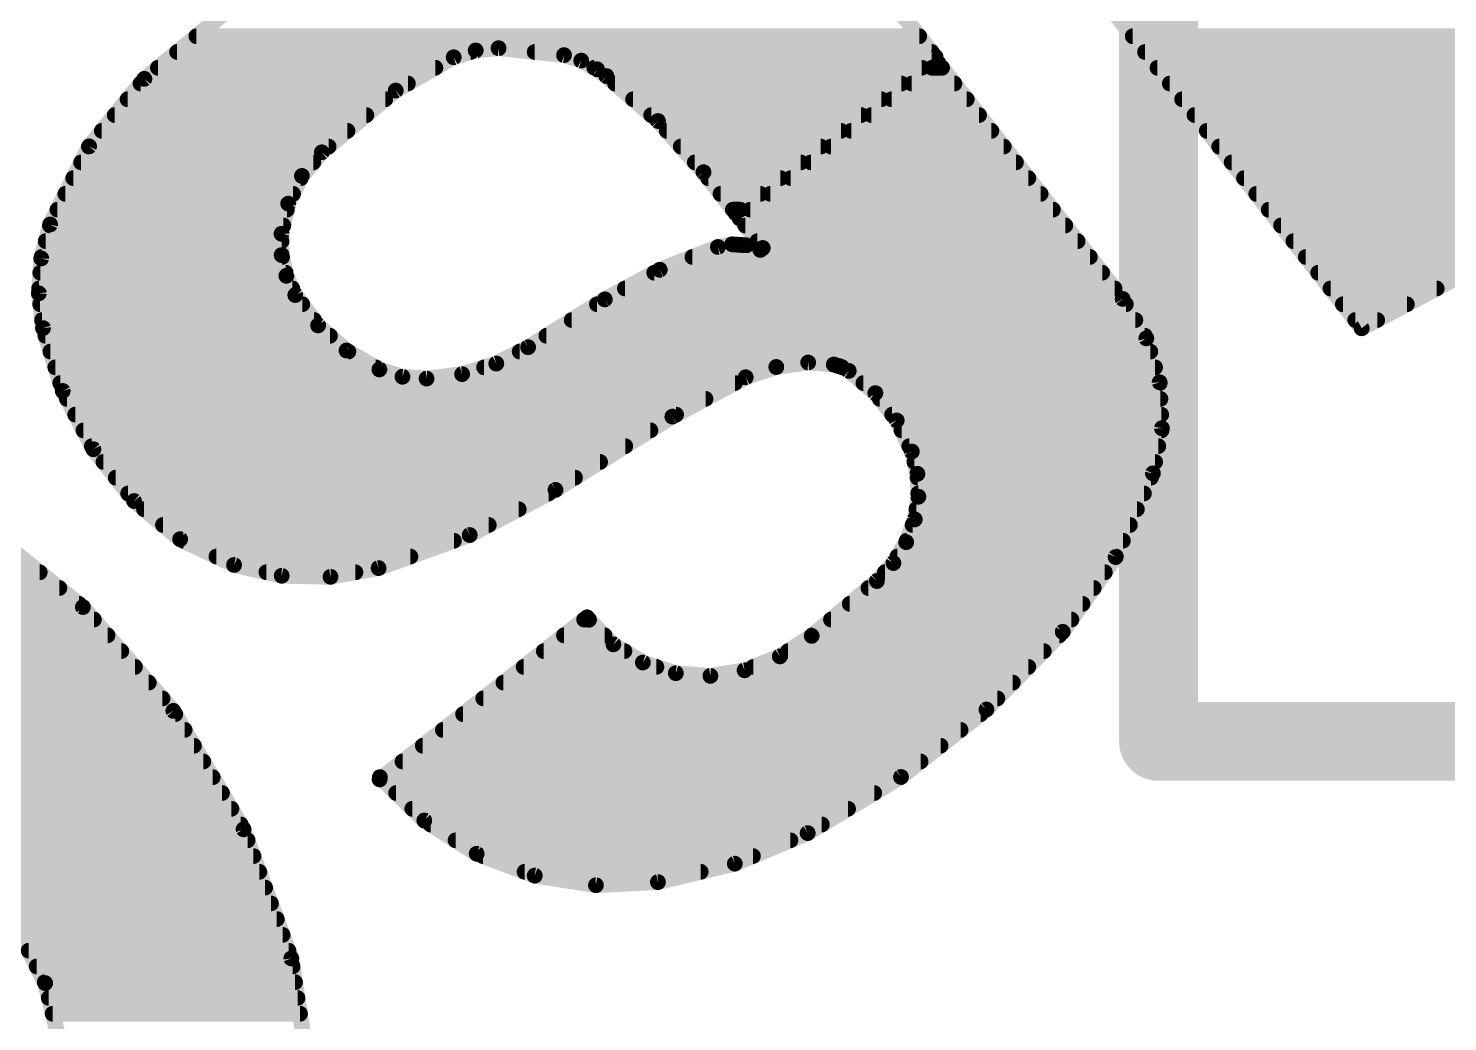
# Model space of a CAD drawing. Extents: x -0.1 to 20.3, y -11.4 to 28.1.
# Drawn here: x 3.719 to 6.006, y 8.319 to 9.919 of the extents above; entities that cross this region are included whole.
import ezdxf

# ---------------------------------------------------------------- set-up
doc = ezdxf.new("R2010")
doc.units = 0
for name, color, linetype in [('21', 41, 'CONTINUOUS'), ('22', 40, 'CONTINUOUS'), ('51', 53, 'CONTINUOUS')]:
    doc.layers.add(name, color=color, linetype=linetype)

msp = doc.modelspace()

# ---------------------------------------------------------------- linework, layer by layer
at = {"layer": '21', "const_width": 0.127}
for points in [[(5.54, 11.97), (5.54, 8.77)], [(10.54, 8.77), (5.54, 8.77)]]:
    msp.add_lwpolyline(points, dxfattribs=at)
at = {"layer": '21', "const_width": 0.0635}
for points in [[(5.54, 8.8018, 1), (5.54, 8.7382)], [(5.5083, 8.77, 1), (5.5717, 8.77)]]:
    msp.add_lwpolyline(points, format="xyb", dxfattribs=at)
at = {"layer": '22', "const_width": 0.0254}
for points in [[(4.9488, 10.6069), (5.8673, 9.4356)], [(4.9115, 10.2134), (5.1809, 9.8727)], [(3.9062, 9.8374), (4.0327, 9.941)], [(3.99, 9.906), (5.1545, 9.906)], [(5.4984, 9.906), (6.643, 9.906)], [(3.959, 9.8806), (4.4319, 9.8806)], [(4.4045, 9.8721), (4.311, 9.8185)], [(4.44, 9.8831), (4.4045, 9.8721)], [(4.4769, 9.8868), (4.44, 9.8831)], [(4.5823, 9.8756), (4.4769, 9.8868)], [(4.535, 9.8806), (5.1746, 9.8806)], [(4.61, 9.8668), (4.5823, 9.8756)], [(4.6355, 9.8527), (4.61, 9.8668)], [(5.1809, 9.8727), (4.8586, 9.621)], [(5.5183, 9.8806), (6.614, 9.8806)], [(3.928, 9.8552), (4.375, 9.8552)], [(4.6311, 9.8552), (5.1585, 9.8552)], [(4.6505, 9.8419), (4.6355, 9.8527)], [(4.7337, 9.7695), (4.6505, 9.8419)], [(4.8649, 9.6129), (5.1852, 9.8631)], [(5.175, 9.8552), (5.1913, 9.8552)], [(5.1852, 9.8631), (5.4823, 9.4828)], [(5.5383, 9.8552), (6.0417, 9.8552)], [(3.8171, 9.7286), (3.9062, 9.8374)], [(3.9, 9.8298), (4.3307, 9.8298)], [(4.6644, 9.8298), (5.1259, 9.8298)], [(5.1425, 9.8298), (5.2112, 9.8298)], [(5.5582, 9.8298), (6.0493, 9.8298)], [(3.8792, 9.8044), (4.2942, 9.8044)], [(4.311, 9.8185), (4.192, 9.719)], [(4.6936, 9.8044), (5.0934, 9.8044)], [(5.11, 9.8044), (5.231, 9.8044)], [(5.5781, 9.8044), (6.0691, 9.8044)], [(3.8584, 9.779), (4.2638, 9.779)], [(4.7227, 9.779), (5.0609, 9.779)], [(5.0775, 9.779), (5.2509, 9.779)], [(5.598, 9.779), (6.0889, 9.779)], [(3.8376, 9.7536), (4.2334, 9.7536)], [(4.807, 9.687), (4.7337, 9.7695)], [(4.7478, 9.7536), (5.0284, 9.7536)], [(5.045, 9.7536), (5.2707, 9.7536)], [(5.6179, 9.7536), (6.1088, 9.7536)], [(3.7544, 9.6027), (3.8171, 9.7286)], [(3.8169, 9.7282), (4.203, 9.7282)], [(4.7704, 9.7282), (4.9959, 9.7282)], [(5.0125, 9.7282), (5.2906, 9.7282)], [(5.6378, 9.7282), (6.1286, 9.7282)], [(4.192, 9.719), (4.16, 9.6809)], [(3.8042, 9.7028), (4.1784, 9.7028)], [(4.793, 9.7028), (4.9634, 9.7028)], [(4.8586, 9.621), (4.807, 9.687)], [(4.98, 9.7028), (5.3104, 9.7028)], [(5.6578, 9.7028), (6.1485, 9.7028)], [(3.7916, 9.6774), (4.1582, 9.6774)], [(4.16, 9.6809), (4.1379, 9.6363)], [(4.8145, 9.6774), (4.9309, 9.6774)], [(4.9474, 9.6774), (5.3303, 9.6774)], [(5.6777, 9.6774), (6.1683, 9.6774)], [(3.7789, 9.652), (4.1457, 9.652)], [(4.1379, 9.6363), (4.1271, 9.5877)], [(4.8344, 9.652), (4.8984, 9.652)], [(4.9149, 9.652), (5.3501, 9.652)], [(5.6976, 9.652), (6.1882, 9.652)], [(3.7662, 9.6266), (4.1358, 9.6266)], [(4.8542, 9.6266), (4.8659, 9.6266)], [(4.8824, 9.6266), (5.3699, 9.6266)], [(5.7175, 9.6266), (6.208, 9.6266)], [(5.8673, 9.4356), (6.2138, 9.6192)], [(3.74, 9.5481), (3.7544, 9.6027)], [(3.754, 9.6012), (4.1301, 9.6012)], [(4.9024, 9.5649), (4.8649, 9.6129)], [(4.8741, 9.6012), (5.3898, 9.6012)], [(5.7374, 9.6012), (6.1798, 9.6012)], [(3.7473, 9.5758), (4.1272, 9.5758)], [(4.1271, 9.5877), (4.1274, 9.5535)], [(4.8302, 9.5665), (4.8531, 9.5708)], [(4.8531, 9.5708), (4.8763, 9.5692)], [(4.8763, 9.5692), (4.8984, 9.5618)], [(4.8939, 9.5758), (5.4096, 9.5758)], [(5.7573, 9.5758), (6.1319, 9.5758)], [(3.7362, 9.4918), (3.74, 9.5481)], [(3.7406, 9.5504), (4.1281, 9.5504)], [(4.1274, 9.5535), (4.1349, 9.5201)], [(4.7365, 9.5298), (4.8302, 9.5665)], [(4.7891, 9.5504), (5.4295, 9.5504)], [(4.8984, 9.5618), (4.9024, 9.5649)], [(5.7772, 9.5504), (6.084, 9.5504)], [(3.7385, 9.525), (4.1338, 9.525)], [(4.6479, 9.4821), (4.7365, 9.5298)], [(4.7276, 9.525), (5.4493, 9.525)], [(5.7972, 9.525), (6.0361, 9.525)], [(3.7367, 9.4996), (4.1445, 9.4996)], [(4.1349, 9.5201), (4.1494, 9.489)], [(4.6804, 9.4996), (5.4692, 9.4996)], [(5.8171, 9.4996), (5.9881, 9.4996)], [(3.7429, 9.4358), (3.7362, 9.4918)], [(4.1494, 9.489), (4.1861, 9.4402)], [(4.5244, 9.405), (4.6479, 9.4821)], [(5.4823, 9.4828), (5.5204, 9.4193)], [(3.7383, 9.4742), (4.1606, 9.4742)], [(4.6353, 9.4742), (5.4874, 9.4742)], [(5.837, 9.4742), (5.9402, 9.4742)], [(3.7413, 9.4488), (4.1796, 9.4488)], [(3.7747, 9.3345), (3.7429, 9.4358)], [(4.1861, 9.4402), (4.2319, 9.3997)], [(4.5946, 9.4488), (5.5027, 9.4488)], [(5.8569, 9.4488), (5.8923, 9.4488)], [(3.7468, 9.4234), (4.2051, 9.4234)], [(4.5539, 9.4234), (5.5179, 9.4234)], [(5.5204, 9.4193), (5.5419, 9.3484)], [(3.7548, 9.398), (4.2349, 9.398)], [(4.2319, 9.3997), (4.2849, 9.3692)], [(4.4731, 9.3787), (4.5244, 9.405)], [(4.5108, 9.398), (5.5268, 9.398)], [(3.7627, 9.3726), (4.279, 9.3726)], [(4.2849, 9.3692), (4.322, 9.3575)], [(4.3609, 9.3545), (4.4181, 9.3617)], [(4.4181, 9.3617), (4.4731, 9.3787)], [(4.4534, 9.3726), (4.9226, 9.3726)], [(4.9242, 9.3731), (4.875, 9.3566)], [(4.9756, 9.3804), (4.9242, 9.3731)], [(5.0169, 9.3771), (4.9756, 9.3804)], [(5.0294, 9.3732), (5.0169, 9.3771)], [(5.041, 9.367), (5.0294, 9.3732)], [(5.0305, 9.3726), (5.5345, 9.3726)], [(5.0838, 9.3311), (5.041, 9.367)], [(3.7707, 9.3472), (4.8575, 9.3472)], [(4.322, 9.3575), (4.3609, 9.3545)], [(4.875, 9.3566), (4.7568, 9.2932)], [(5.0646, 9.3472), (5.5419, 9.3472)], [(5.5419, 9.3484), (5.5454, 9.2744)], [(3.8241, 9.2406), (3.7747, 9.3345)], [(3.7814, 9.3218), (4.8102, 9.3218)], [(5.1182, 9.2871), (5.0838, 9.3311)], [(5.091, 9.3218), (5.5431, 9.3218)], [(3.7948, 9.2964), (4.7628, 9.2964)], [(4.7568, 9.2932), (4.5686, 9.1752)], [(5.1109, 9.2964), (5.5444, 9.2964)], [(3.8081, 9.271), (4.7214, 9.271)], [(5.1426, 9.2369), (5.1182, 9.2871)], [(5.126, 9.271), (5.5448, 9.271)], [(5.5454, 9.2744), (5.5309, 9.2018)], [(3.8215, 9.2456), (4.6809, 9.2456)], [(3.8897, 9.1572), (3.8241, 9.2406)], [(5.1384, 9.2456), (5.5397, 9.2456)], [(5.1516, 9.201), (5.1426, 9.2369)], [(3.8402, 9.2202), (4.6404, 9.2202)], [(5.1468, 9.2202), (5.5346, 9.2202)], [(5.5309, 9.2018), (5.4709, 9.0669)], [(3.8601, 9.1948), (4.5999, 9.1948)], [(5.1532, 9.1642), (5.1516, 9.201)], [(5.1519, 9.1948), (5.5278, 9.1948)], [(3.8801, 9.1694), (4.5576, 9.1694)], [(3.9638, 9.0957), (3.8897, 9.1572)], [(4.5686, 9.1752), (4.4304, 9.1025)], [(5.1473, 9.1277), (5.1532, 9.1642)], [(5.153, 9.1694), (5.5165, 9.1694)], [(3.9056, 9.144), (4.5093, 9.144)], [(5.1499, 9.144), (5.5052, 9.144)], [(3.9362, 9.1186), (4.461, 9.1186)], [(5.1335, 9.0908), (5.1473, 9.1277)], [(5.1439, 9.1186), (5.4939, 9.1186)], [(4.0507, 9.0542), (3.9638, 9.0957)], [(3.9691, 9.0932), (4.4048, 9.0932)], [(4.4304, 9.1025), (4.2835, 9.0492)], [(5.1129, 9.0573), (5.1335, 9.0908)], [(5.1344, 9.0932), (5.4826, 9.0932)], [(3.8072, 8.9864), (3.697, 9.075)], [(4.0222, 9.0678), (4.3348, 9.0678)], [(5.1193, 9.0678), (5.4713, 9.0678)], [(5.4709, 9.0669), (5.3856, 8.9464)], [(2.8891, 9.0424), (3.7376, 9.0424)], [(4.1274, 9.0368), (4.0507, 9.0542)], [(4.1028, 9.0424), (4.2462, 9.0424)], [(4.2835, 9.0492), (4.2061, 9.0351)], [(5.0862, 9.0283), (5.1129, 9.0573)], [(5.0992, 9.0424), (5.4535, 9.0424)], [(4.2061, 9.0351), (4.1274, 9.0368)], [(4.9813, 8.94), (5.0862, 9.0283)], [(2.856, 9.017), (3.7692, 9.017)], [(5.0727, 9.017), (5.4356, 9.017)], [(2.8308, 8.9916), (3.8007, 8.9916)], [(3.9528, 8.8191), (3.8072, 8.9864)], [(5.0426, 8.9916), (5.4176, 8.9916)], [(2.8057, 8.9662), (3.8248, 8.9662)], [(4.2852, 8.7087), (4.6154, 8.9668)], [(4.6147, 8.9662), (4.6223, 8.9662)], [(4.6154, 8.9668), (4.6195, 8.9699)], [(4.6195, 8.9699), (4.6225, 8.966)], [(4.6225, 8.966), (4.6618, 8.9263)], [(5.0124, 8.9662), (5.3996, 8.9662)], [(2.7805, 8.9408), (3.8469, 8.9408)], [(4.5822, 8.9408), (4.6475, 8.9408)], [(4.9299, 8.9069), (4.9813, 8.94)], [(4.9822, 8.9408), (5.3801, 8.9408)], [(5.3856, 8.9464), (5.2628, 8.8213)], [(2.76, 8.9154), (3.869, 8.9154)], [(4.5497, 8.9154), (4.6796, 8.9154)], [(4.6618, 8.9263), (4.7094, 8.8971)], [(4.8731, 8.8845), (4.9299, 8.9069)], [(4.9431, 8.9154), (5.3552, 8.9154)], [(2.7425, 8.89), (3.8911, 8.89)], [(4.5172, 8.89), (4.7311, 8.89)], [(4.7094, 8.8971), (4.7624, 8.8798)], [(4.8181, 8.8755), (4.8731, 8.8845)], [(4.8871, 8.89), (5.3303, 8.89)], [(2.7249, 8.8646), (3.9133, 8.8646)], [(4.4847, 8.8646), (5.3053, 8.8646)], [(4.7624, 8.8798), (4.8181, 8.8755)], [(2.7127, 8.8392), (3.9354, 8.8392)], [(4.4522, 8.8392), (5.2804, 8.8392)], [(3.3417, 8.8138), (3.956, 8.8138)], [(4.066, 8.6284), (3.9528, 8.8191)], [(4.4197, 8.8138), (5.2533, 8.8138)], [(5.2628, 8.8213), (5.1251, 8.7126)], [(3.3933, 8.7884), (3.9711, 8.7884)], [(4.3872, 8.7884), (5.2211, 8.7884)], [(3.4342, 8.763), (3.9861, 8.763)], [(4.3547, 8.763), (5.1889, 8.763)], [(3.4614, 8.7376), (4.0012, 8.7376)], [(4.3221, 8.7376), (5.1567, 8.7376)], [(3.4885, 8.7122), (4.0163, 8.7122)], [(4.2856, 8.7123), (4.2852, 8.7087)], [(4.3572, 8.6426), (4.2856, 8.7123)], [(4.2856, 8.7122), (4.2857, 8.7122)], [(4.2896, 8.7122), (5.1244, 8.7122)], [(5.1251, 8.7126), (4.9748, 8.6223)], [(3.5156, 8.6868), (4.0313, 8.6868)], [(4.3118, 8.6868), (5.0821, 8.6868)], [(3.5427, 8.6614), (4.0464, 8.6614)], [(4.3378, 8.6614), (5.0399, 8.6614)], [(3.5698, 8.636), (4.0615, 8.636)], [(4.4415, 8.589), (4.3572, 8.6426)], [(4.3675, 8.636), (4.9976, 8.636)], [(3.5918, 8.6106), (4.0726, 8.6106)], [(4.143, 8.4203), (4.066, 8.6284)], [(4.4075, 8.6106), (4.947, 8.6106)], [(4.9748, 8.6223), (4.8574, 8.573)], [(3.6116, 8.5852), (4.082, 8.5852)], [(4.535, 8.5537), (4.4415, 8.589)], [(4.4515, 8.5852), (4.8866, 8.5852)], [(4.8574, 8.573), (4.7336, 8.5433)], [(3.6314, 8.5598), (4.0914, 8.5598)], [(4.5188, 8.5598), (4.8024, 8.5598)], [(4.6338, 8.5383), (4.535, 8.5537)], [(4.7336, 8.5433), (4.6338, 8.5383)], [(3.6511, 8.5344), (4.1008, 8.5344)], [(3.6709, 8.509), (4.1102, 8.509)], [(3.6907, 8.4836), (4.1196, 8.4836)], [(3.7004, 8.4711), (3.7463, 8.3806)], [(3.707, 8.4582), (4.129, 8.4582)], [(3.7198, 8.4328), (4.1384, 8.4328)], [(3.7327, 8.4074), (4.145, 8.4074)], [(4.1613, 8.3027), (4.143, 8.4203)], [(3.7456, 8.382), (4.149, 8.382)], [(3.7463, 8.3806), (3.7706, 8.282)], [(3.7522, 8.3566), (4.1529, 8.3566)], [(3.7585, 8.3312), (4.1569, 8.3312)]]:
    msp.add_lwpolyline(points, dxfattribs=at)
at = {"layer": '22', "const_width": 0.0127}
for points in [[(3.99, 9.9123, 1), (3.99, 9.8997)], [(5.1545, 9.8997, 1), (5.1545, 9.9123)], [(5.4984, 9.9123, 1), (5.4984, 9.8997)], [(3.959, 9.887, 1), (3.959, 9.8743)], [(4.4026, 9.8782, 1), (4.4064, 9.8661)], [(4.4077, 9.8666, 1), (4.4014, 9.8776)], [(4.4319, 9.8743, 1), (4.4319, 9.887)], [(4.4393, 9.8894, 1), (4.4406, 9.8768)], [(4.4418, 9.877, 1), (4.4381, 9.8892)], [(4.4775, 9.8931, 1), (4.4762, 9.8804)], [(4.4775, 9.8804, 1), (4.4762, 9.8931)], [(4.535, 9.887, 1), (4.535, 9.8743)], [(4.5842, 9.8816, 1), (4.5804, 9.8695)], [(4.5816, 9.8693, 1), (4.5829, 9.8819)], [(4.6131, 9.8723, 1), (4.607, 9.8612)], [(4.6081, 9.8607, 1), (4.6119, 9.8728)], [(5.1746, 9.8743, 1), (5.1746, 9.887)], [(5.1759, 9.8688, 1), (5.1858, 9.8766)], [(5.1848, 9.8677, 1), (5.1769, 9.8777)], [(5.5183, 9.887, 1), (5.5183, 9.8743)], [(3.928, 9.8615, 1), (3.928, 9.8489)], [(4.375, 9.8489, 1), (4.375, 9.8615)], [(4.6311, 9.8615, 1), (4.6311, 9.8489)], [(4.6393, 9.8579, 1), (4.6318, 9.8476)], [(4.6325, 9.8472, 1), (4.6386, 9.8583)], [(4.6546, 9.8467, 1), (4.6463, 9.8371)], [(5.1585, 9.8489, 1), (5.1585, 9.8615)], [(5.175, 9.8615, 1), (5.175, 9.8489)], [(5.1902, 9.867, 1), (5.1802, 9.8592)], [(5.1891, 9.8581, 1), (5.1812, 9.8681)], [(5.1913, 9.8489, 1), (5.1913, 9.8615)], [(5.5383, 9.8615, 1), (5.5383, 9.8489)], [(3.9, 9.8361, 1), (3.9, 9.8235)], [(3.9022, 9.8423, 1), (3.9102, 9.8324)], [(3.9111, 9.8333, 1), (3.9013, 9.8414)], [(4.3307, 9.8235, 1), (4.3307, 9.8361)], [(4.6467, 9.8368, 1), (4.6542, 9.8471)], [(4.6644, 9.8361, 1), (4.6644, 9.8235)], [(5.1259, 9.8235, 1), (5.1259, 9.8361)], [(5.1425, 9.8361, 1), (5.1425, 9.8235)], [(5.2112, 9.8235, 1), (5.2112, 9.8361)], [(5.5582, 9.8361, 1), (5.5582, 9.8235)], [(3.8792, 9.8108, 1), (3.8792, 9.7981)], [(4.2942, 9.7981, 1), (4.2942, 9.8108)], [(4.3079, 9.824, 1), (4.3142, 9.813)], [(4.3151, 9.8136, 1), (4.307, 9.8234)], [(4.6936, 9.8108, 1), (4.6936, 9.7981)], [(5.0934, 9.7981, 1), (5.0934, 9.8108)], [(5.11, 9.8108, 1), (5.11, 9.7981)], [(5.231, 9.7981, 1), (5.231, 9.8108)], [(5.5781, 9.8108, 1), (5.5781, 9.7981)], [(3.8584, 9.7853, 1), (3.8584, 9.7727)], [(4.2638, 9.7727, 1), (4.2638, 9.7853)], [(4.7227, 9.7853, 1), (4.7227, 9.7727)], [(5.0609, 9.7727, 1), (5.0609, 9.7853)], [(5.0775, 9.7853, 1), (5.0775, 9.7727)], [(5.2509, 9.7727, 1), (5.2509, 9.7853)], [(5.598, 9.7853, 1), (5.598, 9.7727)], [(3.8376, 9.7599, 1), (3.8376, 9.7473)], [(4.2334, 9.7473, 1), (4.2334, 9.7599)], [(4.7384, 9.7737, 1), (4.7289, 9.7652)], [(4.7295, 9.7647, 1), (4.7379, 9.7742)], [(4.7478, 9.7599, 1), (4.7478, 9.7473)], [(5.0284, 9.7473, 1), (5.0284, 9.7599)], [(5.045, 9.7599, 1), (5.045, 9.7473)], [(5.2707, 9.7473, 1), (5.2707, 9.7599)], [(5.6179, 9.7599, 1), (5.6179, 9.7473)], [(3.8169, 9.7346, 1), (3.8169, 9.7219)], [(3.8228, 9.7258, 1), (3.8114, 9.7314)], [(4.203, 9.7219, 1), (4.203, 9.7346)], [(4.7704, 9.7346, 1), (4.7704, 9.7219)], [(4.9959, 9.7219, 1), (4.9959, 9.7346)], [(5.0125, 9.7346, 1), (5.0125, 9.7219)], [(5.2906, 9.7219, 1), (5.2906, 9.7346)], [(5.6378, 9.7346, 1), (5.6378, 9.7219)], [(3.8122, 9.7326, 1), (3.822, 9.7246)], [(4.188, 9.7239, 1), (4.1961, 9.7142)], [(4.1969, 9.715, 1), (4.1872, 9.7231)], [(3.8042, 9.7091, 1), (3.8042, 9.6965)], [(4.1784, 9.6965, 1), (4.1784, 9.7091)], [(4.793, 9.7091, 1), (4.793, 9.6965)], [(4.812, 9.6909, 1), (4.802, 9.6831)], [(4.8023, 9.6828, 1), (4.8118, 9.6912)], [(4.9634, 9.6965, 1), (4.9634, 9.7091)], [(4.98, 9.7091, 1), (4.98, 9.6965)], [(5.3104, 9.6965, 1), (5.3104, 9.7091)], [(5.6578, 9.7091, 1), (5.6578, 9.6965)], [(3.7916, 9.6837, 1), (3.7916, 9.6711)], [(4.1551, 9.685, 1), (4.1649, 9.6769)], [(4.1657, 9.6781, 1), (4.1543, 9.6838)], [(4.1582, 9.6711, 1), (4.1582, 9.6837)], [(4.8145, 9.6837, 1), (4.8145, 9.6711)], [(4.9309, 9.6711, 1), (4.9309, 9.6837)], [(4.9474, 9.6837, 1), (4.9474, 9.6711)], [(5.3303, 9.6711, 1), (5.3303, 9.6837)], [(5.6777, 9.6837, 1), (5.6777, 9.6711)], [(3.7789, 9.6584, 1), (3.7789, 9.6457)], [(4.1441, 9.6349, 1), (4.1317, 9.6377)], [(4.1457, 9.6457, 1), (4.1457, 9.6584)], [(4.8344, 9.6584, 1), (4.8344, 9.6457)], [(4.8984, 9.6457, 1), (4.8984, 9.6584)], [(4.9149, 9.6584, 1), (4.9149, 9.6457)], [(5.3501, 9.6457, 1), (5.3501, 9.6584)], [(5.6976, 9.6584, 1), (5.6976, 9.6457)], [(3.7662, 9.6329, 1), (3.7662, 9.6203)], [(4.1322, 9.6391, 1), (4.1436, 9.6335)], [(4.1358, 9.6203, 1), (4.1358, 9.6329)], [(4.8542, 9.6329, 1), (4.8542, 9.6203)], [(4.8547, 9.626, 1), (4.8625, 9.6159)], [(4.8536, 9.617, 1), (4.8636, 9.6249)], [(4.8659, 9.6203, 1), (4.8659, 9.6329)], [(4.8824, 9.6329, 1), (4.8824, 9.6203)], [(5.3699, 9.6203, 1), (5.3699, 9.6329)], [(5.7175, 9.6329, 1), (5.7175, 9.6203)], [(3.754, 9.6075, 1), (3.754, 9.5949)], [(3.7487, 9.6056, 1), (3.76, 9.5999)], [(3.7605, 9.6011, 1), (3.7482, 9.6043)], [(4.1301, 9.5949, 1), (4.1301, 9.6075)], [(4.8699, 9.6168, 1), (4.8599, 9.609)], [(4.861, 9.6179, 1), (4.8688, 9.6079)], [(4.8741, 9.6075, 1), (4.8741, 9.5949)], [(5.3898, 9.5949, 1), (5.3898, 9.6075)], [(5.7374, 9.6075, 1), (5.7374, 9.5949)], [(3.7473, 9.5822, 1), (3.7473, 9.5695)], [(4.1335, 9.5878, 1), (4.1208, 9.5877)], [(4.1209, 9.5891, 1), (4.1333, 9.5864)], [(4.1272, 9.5695, 1), (4.1272, 9.5822)], [(4.8535, 9.5772, 1), (4.8527, 9.5645)], [(4.8543, 9.5646, 1), (4.8519, 9.5771)], [(4.8783, 9.5752, 1), (4.8743, 9.5632)], [(4.8759, 9.5629, 1), (4.8768, 9.5755)], [(4.8939, 9.5822, 1), (4.8939, 9.5695)], [(5.4096, 9.5695, 1), (5.4096, 9.5822)], [(5.7573, 9.5822, 1), (5.7573, 9.5695)], [(3.7464, 9.5477, 1), (3.7337, 9.5486)], [(3.7406, 9.5567, 1), (3.7406, 9.5441)], [(4.1336, 9.5549, 1), (4.1212, 9.5521)], [(4.121, 9.5534, 1), (4.1337, 9.5535)], [(4.1281, 9.5441, 1), (4.1281, 9.5567)], [(4.7891, 9.5567, 1), (4.7891, 9.5441)], [(4.829, 9.5728, 1), (4.8314, 9.5603)], [(4.8325, 9.5606, 1), (4.8279, 9.5724)], [(4.8945, 9.5668, 1), (4.9023, 9.5568)], [(4.8964, 9.5558, 1), (4.9004, 9.5678)], [(4.8974, 9.561, 1), (4.9074, 9.5688)], [(4.9063, 9.5599, 1), (4.8985, 9.5699)], [(5.4295, 9.5441, 1), (5.4295, 9.5567)], [(5.7772, 9.5567, 1), (5.7772, 9.5441)], [(3.7385, 9.5313, 1), (3.7385, 9.5187)], [(3.7339, 9.5497, 1), (3.7462, 9.5465)], [(4.1338, 9.5187, 1), (4.1338, 9.5313)], [(4.7276, 9.5313, 1), (4.7276, 9.5187)], [(4.7342, 9.5357, 1), (4.7389, 9.5239)], [(4.7395, 9.5242, 1), (4.7335, 9.5354)], [(5.4493, 9.5187, 1), (5.4493, 9.5313)], [(5.7972, 9.5313, 1), (5.7972, 9.5187)], [(3.7367, 9.506, 1), (3.7367, 9.4933)], [(4.1407, 9.5228, 1), (4.1292, 9.5174)], [(4.1287, 9.5187, 1), (4.1411, 9.5215)], [(4.1445, 9.4933, 1), (4.1445, 9.506)], [(4.6804, 9.506, 1), (4.6804, 9.4933)], [(5.4692, 9.4933, 1), (5.4692, 9.506)], [(5.8171, 9.506, 1), (5.8171, 9.4933)], [(5.9881, 9.4933, 1), (5.9881, 9.506)], [(3.7298, 9.4923, 1), (3.7425, 9.4914)], [(3.7425, 9.4926, 1), (3.7299, 9.4911)], [(4.1545, 9.4929, 1), (4.1443, 9.4852)], [(4.1436, 9.4864, 1), (4.1551, 9.4917)], [(4.6449, 9.4877, 1), (4.651, 9.4765)], [(4.6513, 9.4767, 1), (4.6446, 9.4875)], [(5.4877, 9.4861, 1), (5.4768, 9.4796)], [(5.4773, 9.4789, 1), (5.4873, 9.4867)], [(3.7383, 9.4805, 1), (3.7383, 9.4679)], [(4.1606, 9.4679, 1), (4.1606, 9.4805)], [(4.6353, 9.4805, 1), (4.6353, 9.4679)], [(5.4874, 9.4679, 1), (5.4874, 9.4805)], [(5.837, 9.4805, 1), (5.837, 9.4679)], [(5.9402, 9.4679, 1), (5.9402, 9.4805)], [(3.7413, 9.4551, 1), (3.7413, 9.4425)], [(3.749, 9.4377, 1), (3.7368, 9.4339)], [(3.7366, 9.435, 1), (3.7492, 9.4365)], [(4.1796, 9.4425, 1), (4.1796, 9.4551)], [(4.1903, 9.445, 1), (4.1819, 9.4354)], [(4.181, 9.4364, 1), (4.1912, 9.444)], [(4.5946, 9.4551, 1), (4.5946, 9.4425)], [(5.5027, 9.4425, 1), (5.5027, 9.4551)], [(5.8569, 9.4551, 1), (5.8569, 9.4425)], [(5.8643, 9.4412, 1), (5.8703, 9.4299)], [(5.8623, 9.4316, 1), (5.8723, 9.4395)], [(5.8923, 9.4425, 1), (5.8923, 9.4551)], [(3.7468, 9.4298, 1), (3.7468, 9.4171)], [(4.2051, 9.4171, 1), (4.2051, 9.4298)], [(4.5539, 9.4298, 1), (4.5539, 9.4171)], [(5.5265, 9.4211, 1), (5.5143, 9.4175)], [(5.5149, 9.416, 1), (5.5258, 9.4226)], [(5.5179, 9.4171, 1), (5.5179, 9.4298)], [(3.7548, 9.4043, 1), (3.7548, 9.3917)], [(4.2351, 9.4052, 1), (4.2287, 9.3942)], [(4.2277, 9.395, 1), (4.2361, 9.4045)], [(4.2349, 9.3917, 1), (4.2349, 9.4043)], [(4.5108, 9.4043, 1), (4.5108, 9.3917)], [(4.5211, 9.4104, 1), (4.5278, 9.3996)], [(4.5273, 9.3994, 1), (4.5215, 9.4107)], [(5.5268, 9.3917, 1), (5.5268, 9.4043)], [(3.7627, 9.3789, 1), (3.7627, 9.3663)], [(4.2868, 9.3753, 1), (4.2829, 9.3632)], [(4.279, 9.3663, 1), (4.279, 9.3789)], [(4.2817, 9.3637, 1), (4.288, 9.3748)], [(4.4188, 9.3554, 1), (4.4173, 9.368)], [(4.4534, 9.3789, 1), (4.4534, 9.3663)], [(4.4702, 9.3843, 1), (4.476, 9.373)], [(4.475, 9.3726, 1), (4.4713, 9.3848)], [(4.9233, 9.3794, 1), (4.9251, 9.3668)], [(4.9262, 9.3671, 1), (4.9222, 9.3792)], [(4.9226, 9.3663, 1), (4.9226, 9.3789)], [(4.9761, 9.3867, 1), (4.9751, 9.3741)], [(4.9765, 9.3741, 1), (4.9748, 9.3867)], [(5.0188, 9.3832, 1), (5.015, 9.371)], [(5.0164, 9.3708, 1), (5.0174, 9.3834)], [(5.0324, 9.3788, 1), (5.0264, 9.3676)], [(5.0305, 9.3789, 1), (5.0305, 9.3663)], [(5.0275, 9.3671, 1), (5.0313, 9.3793)], [(5.045, 9.3718, 1), (5.0369, 9.3621)], [(5.0379, 9.3614, 1), (5.044, 9.3725)], [(5.5345, 9.3663, 1), (5.5345, 9.3789)], [(3.7707, 9.3536, 1), (3.7707, 9.3409)], [(4.3225, 9.3638, 1), (4.3215, 9.3512)], [(4.3201, 9.3514, 1), (4.3239, 9.3636)], [(4.3601, 9.3608, 1), (4.3616, 9.3482)], [(4.3604, 9.3482, 1), (4.3613, 9.3608)], [(4.4162, 9.3677, 1), (4.4199, 9.3556)], [(4.8575, 9.3409, 1), (4.8575, 9.3536)], [(4.8729, 9.3626, 1), (4.877, 9.3505)], [(4.878, 9.351, 1), (4.872, 9.3622)], [(5.0646, 9.3536, 1), (5.0646, 9.3409)], [(5.5482, 9.3487, 1), (5.5355, 9.3481)], [(5.5358, 9.3466, 1), (5.5479, 9.3503)], [(5.5419, 9.3409, 1), (5.5419, 9.3536)], [(3.7803, 9.3375, 1), (3.7691, 9.3316)], [(3.7686, 9.3326, 1), (3.7807, 9.3364)], [(3.7814, 9.3281, 1), (3.7814, 9.3155)], [(4.8102, 9.3155, 1), (4.8102, 9.3281)], [(5.0888, 9.335, 1), (5.0788, 9.3272)], [(5.0797, 9.3262, 1), (5.0879, 9.336)], [(5.091, 9.3281, 1), (5.091, 9.3155)], [(5.5431, 9.3155, 1), (5.5431, 9.3281)], [(3.7948, 9.3027, 1), (3.7948, 9.2901)], [(4.7602, 9.2878, 1), (4.7535, 9.2986)], [(4.7628, 9.2901, 1), (4.7628, 9.3027)], [(5.1109, 9.3027, 1), (5.1109, 9.2901)], [(5.5444, 9.2901, 1), (5.5444, 9.3027)], [(3.8081, 9.2774, 1), (3.8081, 9.2647)], [(4.7214, 9.2647, 1), (4.7214, 9.2774)], [(4.7538, 9.2988, 1), (4.7598, 9.2876)], [(5.1239, 9.2899, 1), (5.1125, 9.2843)], [(5.1132, 9.2832, 1), (5.1232, 9.291)], [(5.126, 9.2774, 1), (5.126, 9.2647)], [(5.5517, 9.2732, 1), (5.5392, 9.2757)], [(5.5448, 9.2647, 1), (5.5448, 9.2774)], [(5.5391, 9.2741, 1), (5.5518, 9.2747)], [(3.8215, 9.2519, 1), (3.8215, 9.2393)], [(3.8291, 9.2446, 1), (3.8191, 9.2367)], [(3.8185, 9.2377, 1), (3.8297, 9.2436)], [(4.6809, 9.2393, 1), (4.6809, 9.2519)], [(5.1384, 9.2519, 1), (5.1384, 9.2393)], [(5.1488, 9.2384, 1), (5.1364, 9.2353)], [(5.1369, 9.2341, 1), (5.1483, 9.2396)], [(5.5397, 9.2393, 1), (5.5397, 9.2519)], [(3.8402, 9.2265, 1), (3.8402, 9.2139)], [(4.6404, 9.2139, 1), (4.6404, 9.2265)], [(5.1468, 9.2265, 1), (5.1468, 9.2139)], [(5.5367, 9.1992, 1), (5.5251, 9.2044)], [(5.5346, 9.2139, 1), (5.5346, 9.2265)], [(3.8601, 9.2012, 1), (3.8601, 9.1885)], [(4.5999, 9.1885, 1), (4.5999, 9.2012)], [(5.1579, 9.2013, 1), (5.1452, 9.2008)], [(5.1454, 9.1995, 1), (5.1578, 9.2026)], [(5.1519, 9.2012, 1), (5.1519, 9.1885)], [(5.5247, 9.203, 1), (5.5371, 9.2005)], [(5.5278, 9.1885, 1), (5.5278, 9.2012)], [(3.8801, 9.1758, 1), (3.8801, 9.1631)], [(3.8937, 9.1621, 1), (3.8856, 9.1523)], [(4.5576, 9.1631, 1), (4.5576, 9.1758)], [(4.5652, 9.1806, 1), (4.572, 9.1698)], [(4.5715, 9.1696, 1), (4.5656, 9.1808)], [(5.153, 9.1758, 1), (5.153, 9.1631)], [(5.1468, 9.1639, 1), (5.1595, 9.1644)], [(5.1594, 9.1631, 1), (5.1469, 9.1652)], [(5.5165, 9.1631, 1), (5.5165, 9.1758)], [(3.8847, 9.1533, 1), (3.8946, 9.1611)], [(3.9056, 9.1503, 1), (3.9056, 9.1377)], [(4.5093, 9.1377, 1), (4.5093, 9.1503)], [(5.1499, 9.1503, 1), (5.1499, 9.1377)], [(5.5052, 9.1377, 1), (5.5052, 9.1503)], [(3.9362, 9.125, 1), (3.9362, 9.1123)], [(4.461, 9.1123, 1), (4.461, 9.125)], [(5.1439, 9.125, 1), (5.1439, 9.1123)], [(5.141, 9.1287, 1), (5.1536, 9.1267)], [(5.1532, 9.1255, 1), (5.1413, 9.1299)], [(5.4939, 9.1123, 1), (5.4939, 9.125)], [(3.9665, 9.1015, 1), (3.9611, 9.09)], [(3.9598, 9.0908, 1), (3.9679, 9.1006)], [(3.9691, 9.0996, 1), (3.9691, 9.0869)], [(4.4048, 9.0869, 1), (4.4048, 9.0996)], [(4.4274, 9.1081, 1), (4.4333, 9.0968)], [(4.4325, 9.0965, 1), (4.4282, 9.1084)], [(5.1344, 9.0996, 1), (5.1344, 9.0869)], [(5.1389, 9.0875, 1), (5.1281, 9.0942)], [(5.4826, 9.0869, 1), (5.4826, 9.0996)], [(4.0222, 9.0741, 1), (4.0222, 9.0615)], [(4.3348, 9.0615, 1), (4.3348, 9.0741)], [(5.1193, 9.0741, 1), (5.1193, 9.0615)], [(5.1276, 9.0931, 1), (5.1394, 9.0886)], [(5.4761, 9.0633, 1), (5.4657, 9.0706)], [(5.4713, 9.0615, 1), (5.4713, 9.0741)], [(3.7376, 9.0361, 1), (3.7376, 9.0488)], [(4.0521, 9.0604, 1), (4.0493, 9.048)], [(4.048, 9.0485, 1), (4.0534, 9.0599)], [(4.1028, 9.0488, 1), (4.1028, 9.0361)], [(4.2462, 9.0361, 1), (4.2462, 9.0488)], [(4.2814, 9.0551, 1), (4.2857, 9.0432)], [(4.2847, 9.0429, 1), (4.2824, 9.0554)], [(5.0992, 9.0488, 1), (5.0992, 9.0361)], [(5.1075, 9.0606, 1), (5.1183, 9.054)], [(5.1176, 9.053, 1), (5.1082, 9.0616)], [(5.4535, 9.0361, 1), (5.4535, 9.0488)], [(5.4651, 9.0695, 1), (5.4767, 9.0644)], [(4.1276, 9.0432, 1), (4.1273, 9.0305)], [(4.126, 9.0306, 1), (4.1288, 9.043)], [(4.205, 9.0414, 1), (4.2072, 9.0289)], [(4.206, 9.0288, 1), (4.2062, 9.0415)], [(5.0816, 9.0326, 1), (5.0909, 9.024)], [(5.0903, 9.0235, 1), (5.0821, 9.0332)], [(3.7692, 9.0107, 1), (3.7692, 9.0234)], [(5.0727, 9.0234, 1), (5.0727, 9.0107)], [(5.4356, 9.0107, 1), (5.4356, 9.0234)], [(3.8007, 8.9853, 1), (3.8007, 8.9979)], [(3.812, 8.9906, 1), (3.8024, 8.9822)], [(3.8032, 8.9815, 1), (3.8112, 8.9914)], [(5.0426, 8.9979, 1), (5.0426, 8.9853)], [(5.4176, 8.9853, 1), (5.4176, 8.9979)], [(3.8248, 8.9599, 1), (3.8248, 8.9726)], [(4.6147, 8.9726, 1), (4.6147, 8.9599)], [(4.6115, 8.9718, 1), (4.6194, 8.9617)], [(4.6194, 8.9617, 1), (4.6115, 8.9718)], [(4.6245, 8.9738, 1), (4.6145, 8.966)], [(4.6234, 8.9649, 1), (4.6156, 8.9749)], [(4.6271, 8.9704, 1), (4.618, 8.9615)], [(4.6175, 8.962, 1), (4.6275, 8.9699)], [(4.6223, 8.9599, 1), (4.6223, 8.9726)], [(5.0124, 8.9726, 1), (5.0124, 8.9599)], [(5.3996, 8.9599, 1), (5.3996, 8.9726)], [(3.8469, 8.9345, 1), (3.8469, 8.9472)], [(4.5822, 8.9472, 1), (4.5822, 8.9345)], [(4.6475, 8.9345, 1), (4.6475, 8.9472)], [(4.9772, 8.9449, 1), (4.9854, 8.9351)], [(4.9822, 8.9472, 1), (4.9822, 8.9345)], [(4.9847, 8.9347, 1), (4.9778, 8.9453)], [(5.3805, 8.9501, 1), (5.3908, 8.9427)], [(5.3801, 8.9345, 1), (5.3801, 8.9472)], [(5.3902, 8.942, 1), (5.3811, 8.9509)], [(3.869, 8.9091, 1), (3.869, 8.9217)], [(4.5497, 8.9217, 1), (4.5497, 8.9091)], [(4.6652, 8.9317, 1), (4.6585, 8.9209)], [(4.6573, 8.9219, 1), (4.6663, 8.9308)], [(4.6796, 8.9091, 1), (4.6796, 8.9217)], [(4.9265, 8.9123, 1), (4.9334, 8.9016)], [(4.9323, 8.901, 1), (4.9276, 8.9128)], [(4.9431, 8.9217, 1), (4.9431, 8.9091)], [(5.3552, 8.9091, 1), (5.3552, 8.9217)], [(3.8911, 8.8837, 1), (3.8911, 8.8963)], [(4.5172, 8.8963, 1), (4.5172, 8.8837)], [(4.7113, 8.9031, 1), (4.7074, 8.891)], [(4.706, 8.8917, 1), (4.7127, 8.9025)], [(4.7311, 8.8837, 1), (4.7311, 8.8963)], [(4.8708, 8.8904, 1), (4.8755, 8.8786)], [(4.8742, 8.8782, 1), (4.8721, 8.8907)], [(4.8871, 8.8963, 1), (4.8871, 8.8837)], [(5.3303, 8.8837, 1), (5.3303, 8.8963)], [(3.9133, 8.8583, 1), (3.9133, 8.871)], [(4.4847, 8.871, 1), (4.4847, 8.8583)], [(4.7629, 8.8862, 1), (4.7619, 8.8735)], [(4.7605, 8.8738, 1), (4.7644, 8.8859)], [(4.817, 8.8818, 1), (4.8191, 8.8693)], [(4.8176, 8.8692, 1), (4.8185, 8.8819)], [(5.3053, 8.8583, 1), (5.3053, 8.871)], [(3.9354, 8.8329, 1), (3.9354, 8.8455)], [(4.4522, 8.8455, 1), (4.4522, 8.8329)], [(5.2804, 8.8329, 1), (5.2804, 8.8455)], [(3.9583, 8.8224, 1), (3.9474, 8.8159)], [(3.9481, 8.815, 1), (3.9576, 8.8233)], [(3.956, 8.8075, 1), (3.956, 8.8201)], [(4.4197, 8.8201, 1), (4.4197, 8.8075)], [(5.2533, 8.8075, 1), (5.2533, 8.8201)], [(5.2583, 8.8257, 1), (5.2673, 8.8168)], [(5.2667, 8.8163, 1), (5.2589, 8.8263)], [(3.9711, 8.7821, 1), (3.9711, 8.7948)], [(4.3872, 8.7948, 1), (4.3872, 8.7821)], [(5.2211, 8.7821, 1), (5.2211, 8.7948)], [(3.9861, 8.7567, 1), (3.9861, 8.7693)], [(4.3547, 8.7693, 1), (4.3547, 8.7567)], [(5.1889, 8.7567, 1), (5.1889, 8.7693)], [(4.0012, 8.7313, 1), (4.0012, 8.7439)], [(4.3221, 8.7439, 1), (4.3221, 8.7313)], [(5.1567, 8.7313, 1), (5.1567, 8.7439)], [(4.0163, 8.7059, 1), (4.0163, 8.7186)], [(4.2813, 8.7137, 1), (4.2891, 8.7037)], [(4.2789, 8.7094, 1), (4.2915, 8.7081)], [(4.29, 8.7169, 1), (4.2811, 8.7078)], [(4.2919, 8.7117, 1), (4.2792, 8.713)], [(4.2856, 8.7186, 1), (4.2856, 8.7059)], [(4.2896, 8.7186, 1), (4.2896, 8.7059)], [(4.2857, 8.7059, 1), (4.2857, 8.7186)], [(5.1212, 8.7176, 1), (5.129, 8.7077)], [(5.1284, 8.7072, 1), (5.1218, 8.7181)], [(5.1244, 8.7059, 1), (5.1244, 8.7186)], [(4.0313, 8.6805, 1), (4.0313, 8.6931)], [(4.3118, 8.6931, 1), (4.3118, 8.6805)], [(5.0821, 8.6805, 1), (5.0821, 8.6931)], [(4.0464, 8.6551, 1), (4.0464, 8.6677)], [(4.3378, 8.6677, 1), (4.3378, 8.6551)], [(5.0399, 8.6551, 1), (5.0399, 8.6677)], [(4.0615, 8.6297, 1), (4.0615, 8.6424)], [(4.3606, 8.6479, 1), (4.3538, 8.6372)], [(4.3527, 8.638, 1), (4.3616, 8.6471)], [(4.3675, 8.6424, 1), (4.3675, 8.6297)], [(4.9976, 8.6297, 1), (4.9976, 8.6424)], [(4.072, 8.6306, 1), (4.0601, 8.6262)], [(4.0605, 8.6251, 1), (4.0715, 8.6316)], [(4.0726, 8.6043, 1), (4.0726, 8.6169)], [(4.4075, 8.6169, 1), (4.4075, 8.6043)], [(4.947, 8.6043, 1), (4.947, 8.6169)], [(4.9715, 8.6277, 1), (4.9781, 8.6168)], [(4.9773, 8.6164, 1), (4.9724, 8.6281)], [(4.082, 8.5789, 1), (4.082, 8.5915)], [(4.4437, 8.5949, 1), (4.4393, 8.583)], [(4.4381, 8.5836, 1), (4.4449, 8.5943)], [(4.4515, 8.5915, 1), (4.4515, 8.5789)], [(4.8866, 8.5789, 1), (4.8866, 8.5915)], [(4.855, 8.5788, 1), (4.8599, 8.5671)], [(4.8589, 8.5668, 1), (4.8559, 8.5791)], [(4.0914, 8.5535, 1), (4.0914, 8.5662)], [(4.5188, 8.5662, 1), (4.5188, 8.5535)], [(4.536, 8.56, 1), (4.534, 8.5474)], [(4.5328, 8.5477, 1), (4.5373, 8.5596)], [(4.7321, 8.5495, 1), (4.7351, 8.5371)], [(4.7339, 8.537, 1), (4.7333, 8.5497)], [(4.8024, 8.5535, 1), (4.8024, 8.5662)], [(4.1008, 8.5281, 1), (4.1008, 8.5407)], [(4.6334, 8.5446, 1), (4.6341, 8.5319)], [(4.6328, 8.532, 1), (4.6347, 8.5445)], [(4.1102, 8.5027, 1), (4.1102, 8.5153)], [(4.1196, 8.4773, 1), (4.1196, 8.49)], [(4.129, 8.4519, 1), (4.129, 8.4645)], [(3.7198, 8.4391, 1), (3.7198, 8.4265)], [(4.1384, 8.4265, 1), (4.1384, 8.4391)], [(3.7327, 8.4138, 1), (3.7327, 8.4011)], [(4.1493, 8.4213, 1), (4.1367, 8.4194)], [(4.137, 8.4181, 1), (4.1489, 8.4226)], [(4.145, 8.4011, 1), (4.145, 8.4138)], [(3.7456, 8.3883, 1), (3.7456, 8.3757)], [(3.7525, 8.3821, 1), (3.7402, 8.3791)], [(4.149, 8.3757, 1), (4.149, 8.3883)], [(3.7407, 8.3777, 1), (3.752, 8.3835)], [(3.7522, 8.3629, 1), (3.7522, 8.3503)], [(4.1529, 8.3503, 1), (4.1529, 8.3629)], [(3.7585, 8.3376, 1), (3.7585, 8.3249)], [(4.1569, 8.3249, 1), (4.1569, 8.3376)]]:
    msp.add_lwpolyline(points, format="xyb", dxfattribs=at)
at = {"layer": '51', "const_width": 0.127}
for points in [[(5.54, 11.97), (5.54, 8.77)], [(10.54, 8.77), (5.54, 8.77)]]:
    msp.add_lwpolyline(points, dxfattribs=at)
at = {"layer": '51', "const_width": 0.0635}
for points in [[(5.54, 8.8018, 1), (5.54, 8.7382)], [(5.5083, 8.77, 1), (5.5717, 8.77)]]:
    msp.add_lwpolyline(points, format="xyb", dxfattribs=at)

doc.saveas('drawing.dxf')
